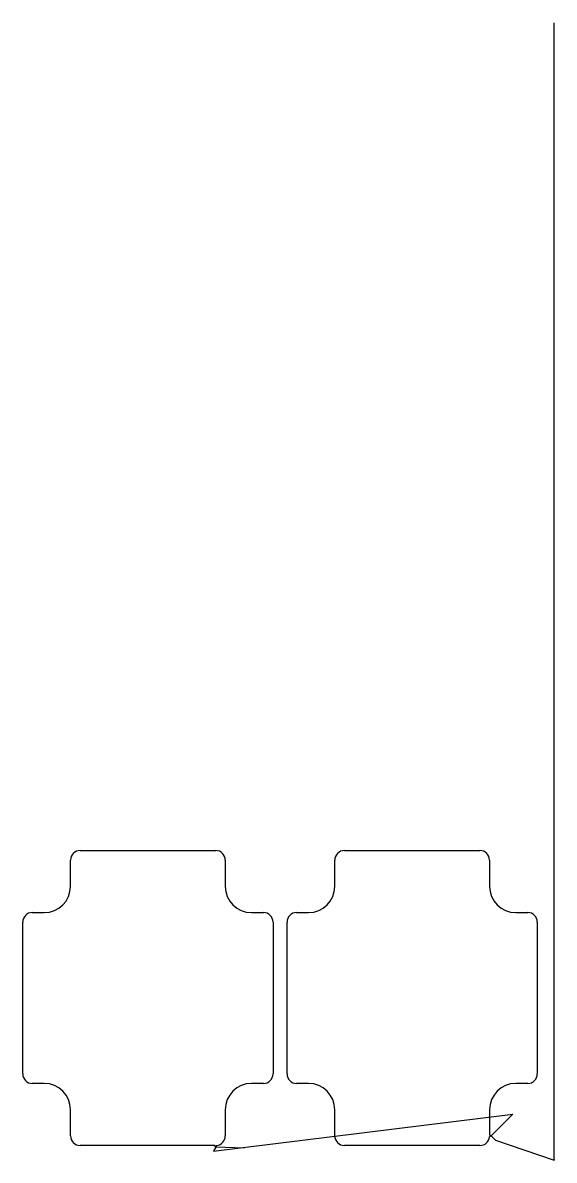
# Model space of a CAD drawing. Header units: metres. Extents: x 429 to 1291, y 0 to 1844.
import ezdxf

# ---------------------------------------------------------------- set-up
doc = ezdxf.new("R2010")
doc.units = ezdxf.units.M

msp = doc.modelspace()

# ---------------------------------------------------------------- linework, layer by layer
at = {"layer": 'TOOL_0'}
for p, q in [((1290.922, 1842.857), (1290.922, 1843.857)), ((1290.922, 0.999), (1290.922, 1842.857)), ((521.654, 501.974), (741.654, 501.974)), ((950.397, 501.974), (1170.397, 501.974)), ((506.154, 443.974), (506.154, 486.474)), ((757.154, 486.474), (757.154, 443.974)), ((934.897, 443.974), (934.897, 486.474)), ((1185.897, 486.474), (1185.897, 443.974)), ((444.154, 401.474), (463.654, 401.474)), ((799.654, 401.474), (819.154, 401.474)), ((872.897, 401.474), (892.397, 401.474)), ((1228.397, 401.474), (1247.897, 401.474)), ((428.654, 139.974), (428.654, 385.974)), ((834.654, 385.974), (834.654, 139.974)), ((857.397, 139.974), (857.397, 385.974)), ((1263.397, 385.974), (1263.397, 139.974)), ((463.654, 124.474), (444.154, 124.474)), ((819.154, 124.474), (799.654, 124.474)), ((892.397, 124.474), (872.897, 124.474)), ((1247.897, 124.474), (1228.397, 124.474)), ((506.154, 39.474), (506.154, 81.974)), ((738.367, 14.873), (1223.816, 74.767)), ((757.154, 81.974), (757.154, 39.474)), ((934.897, 39.474), (934.897, 81.974)), ((1185.897, 81.974), (1185.897, 40.974)), ((1223.816, 74.767), (1188.46, 39.412)), ((1188.46, 39.412), (1185.824, 37.975)), ((1185.897, 40.974), (1188.46, 39.411)), ((1188.46, 39.411), (1195.531, 32.34)), ((740.153, 23.974), (521.654, 23.974)), ((741.715, 21.411), (738.367, 14.873)), ((741.715, 21.411), (740.153, 23.974)), ((743.152, 24.047), (741.715, 21.411)), ((787.642, 19.41), (741.715, 21.411)), ((1170.397, 23.974), (950.397, 23.974)), ((1195.531, 32.34), (1290.922, -0.001)), ((1290.922, -0.001), (1290.922, 0.999)), ((1290.922, 0.999), (1290.922, -0.001)), ((1290.922, -0.001), (1290.922, 0.999)), ((1290.922, -0.001), (1290.922, -0.001))]:
    msp.add_line(p, q, dxfattribs=at)
for centre, radius, start, end in [((521.654, 486.474), 15.5, 90, 180), ((741.654, 486.474), 15.5, 0, 90), ((950.397, 486.474), 15.5, 90, 180), ((1170.397, 486.474), 15.5, 0, 90), ((463.654, 443.974), 42.5, 270, 0), ((799.654, 443.974), 42.5, 180, 270), ((892.397, 443.974), 42.5, 270, 0), ((1228.397, 443.974), 42.5, 180, 270), ((444.154, 385.974), 15.5, 90, 180), ((819.154, 385.974), 15.5, 0, 90), ((872.897, 385.974), 15.5, 90, 180), ((1247.897, 385.974), 15.5, 0, 90), ((444.154, 139.974), 15.5, 180, 270), ((819.154, 139.974), 15.5, 270, 0), ((872.897, 139.974), 15.5, 180, 270), ((1247.897, 139.974), 15.5, 270, 0), ((463.654, 81.974), 42.5, 0, 90), ((799.654, 81.974), 42.5, 90, 180), ((892.397, 81.974), 42.5, 0, 90), ((1228.397, 81.974), 42.5, 90, 180), ((521.654, 39.474), 15.5, 180, 270), ((741.654, 39.474), 15.5, 275.546175, 0), ((950.397, 39.474), 15.5, 180, 270), ((1170.397, 39.474), 15.5, 270, 354.450146)]:
    msp.add_arc(centre, radius, start, end, dxfattribs=at)

doc.saveas('drawing.dxf')
